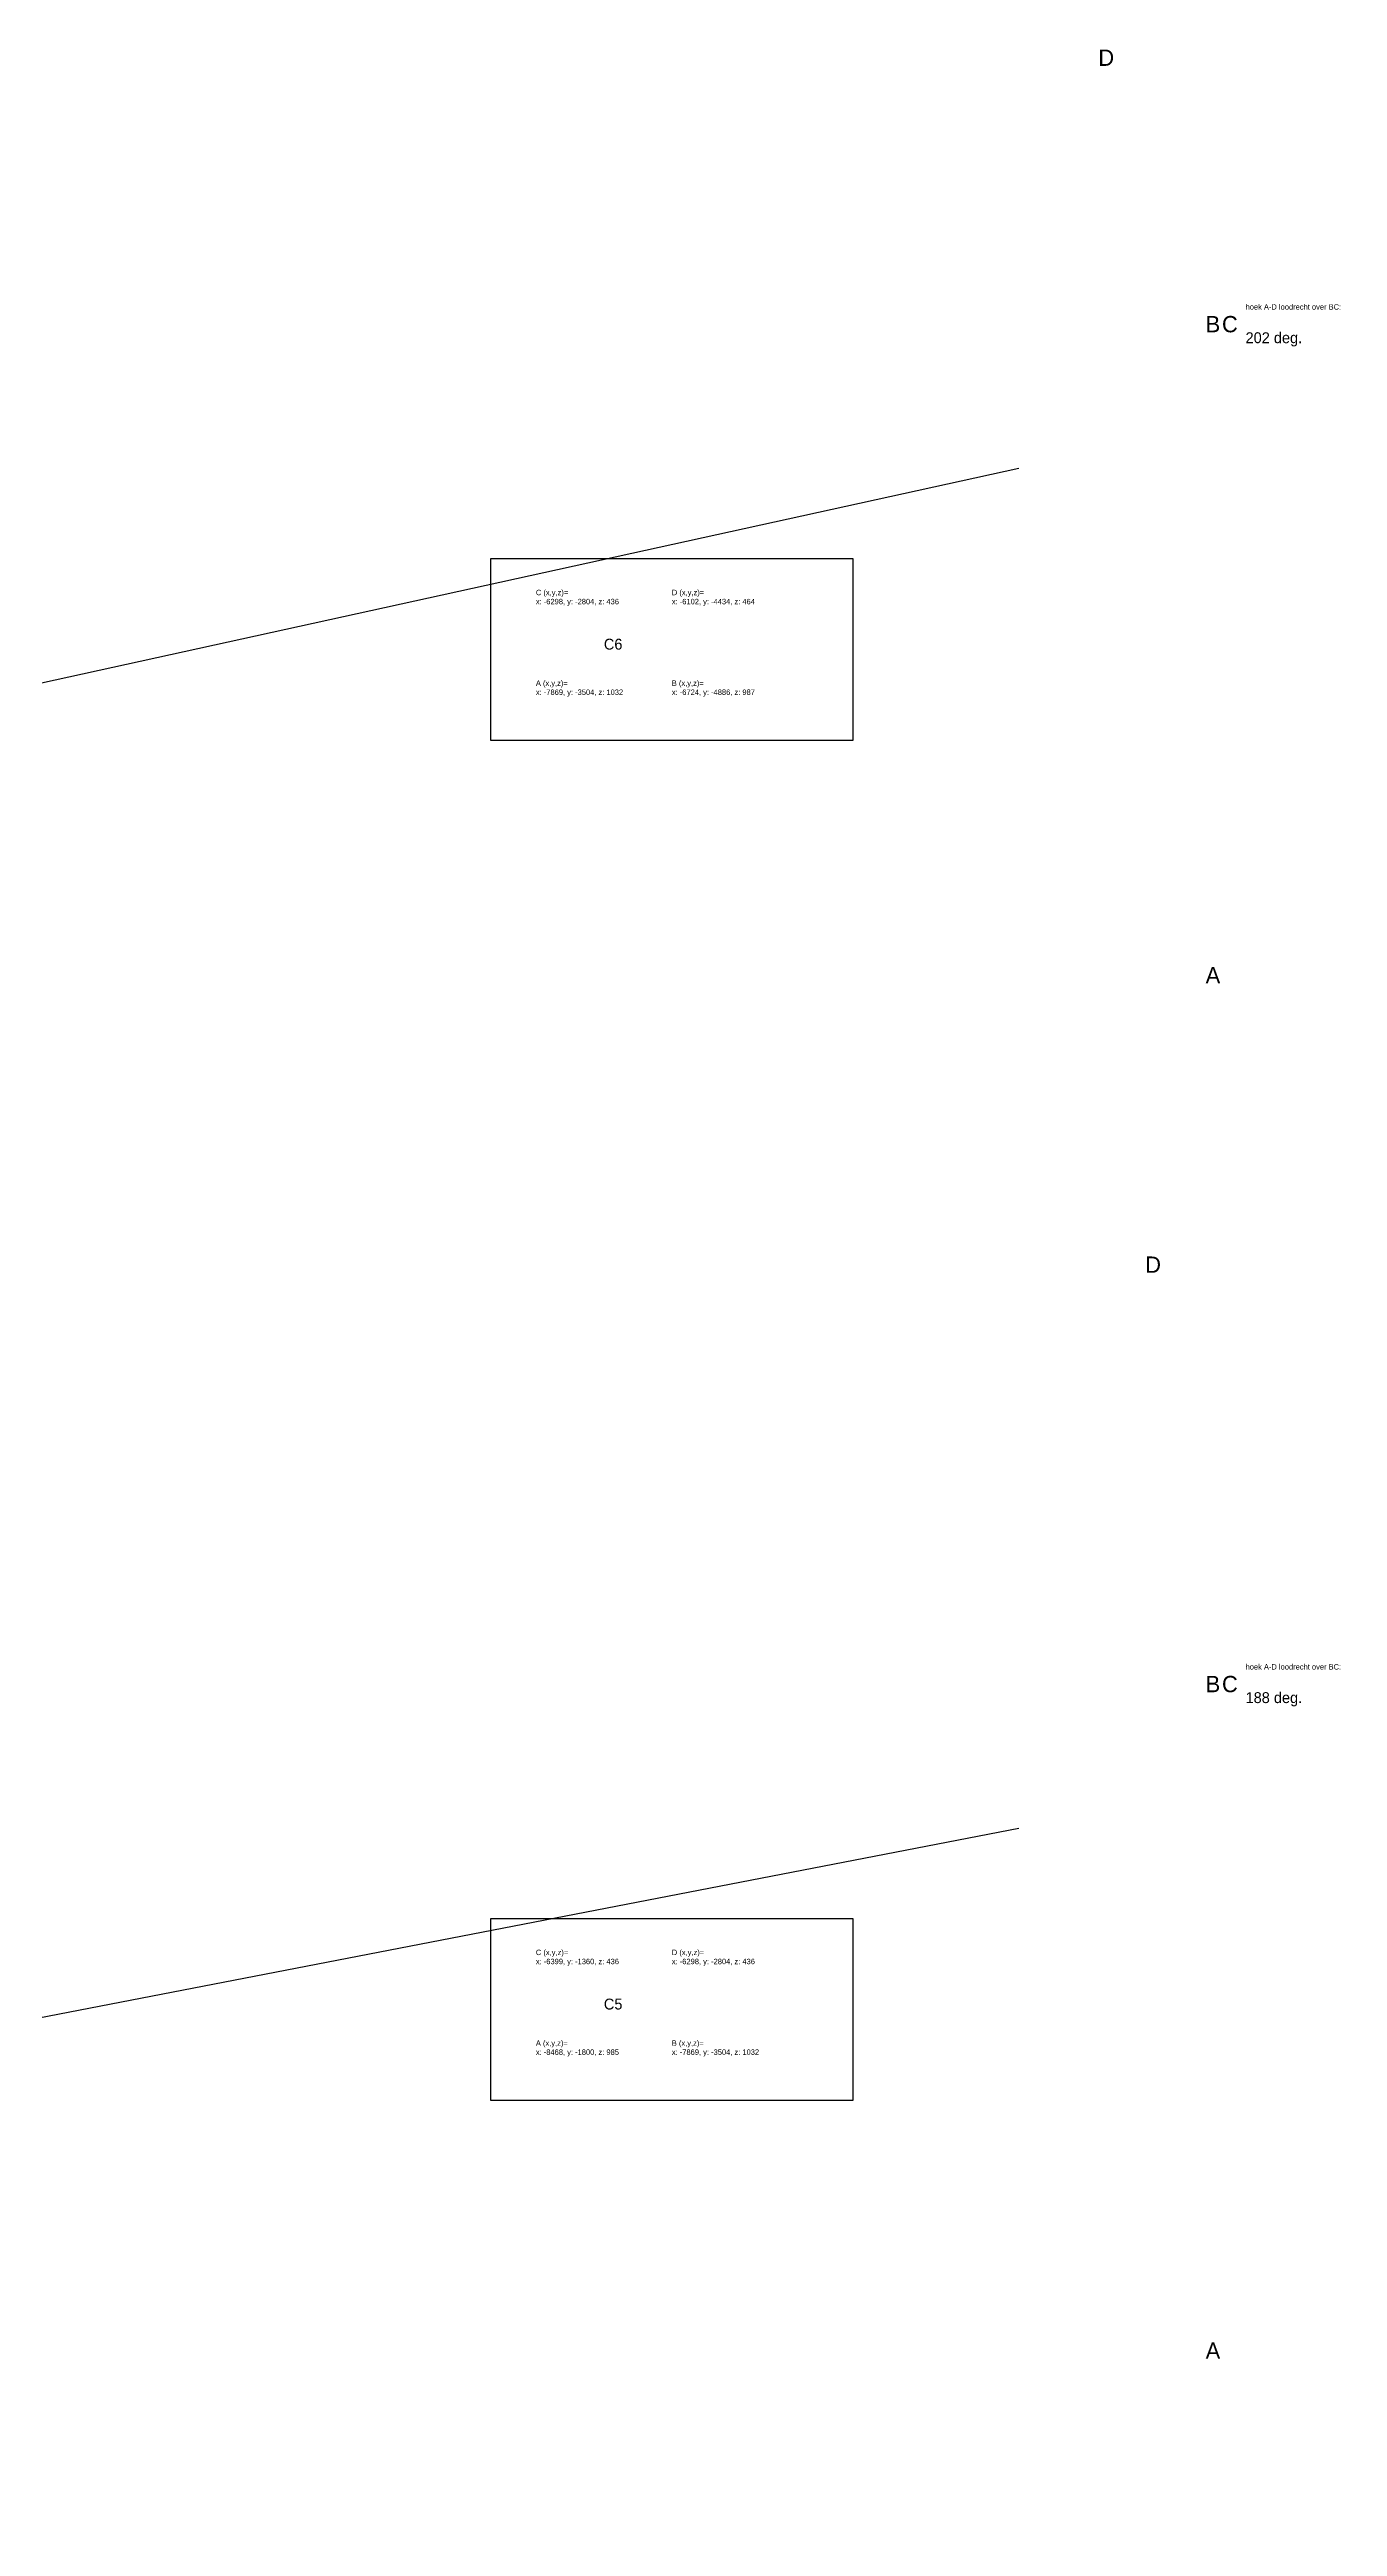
# Model space of a CAD drawing. Extents: x -8646 to 178477, y -34077 to 43180.
# Drawn here: x 172389 to 175230, y 31318 to 36782 of the extents above; entities that cross this region are included whole.
import ezdxf

# ---------------------------------------------------------------- set-up
doc = ezdxf.new("R2010")
doc.units = 0
doc.header["$MEASUREMENT"] = 0
for name, color, linetype in [('08-connection.roosters', 7, 'CONTINUOUS'), ('08-text.roosters', 7, 'CONTINUOUS'), ('81_ROOSTERS_PLINE', 5, 'CONTINUOUS')]:
    doc.layers.add(name, color=color, linetype=linetype)

msp = doc.modelspace()

# ---------------------------------------------------------------- linework, layer by layer
at = {"layer": '08-connection.roosters'}
for p, q in [((-6985.8, -3968.7, 747.9), (174527.4, 35858.1)), ((-7383.4, -2302.4, 710.3), (174527.4, 32858.1))]:
    msp.add_line(p, q, dxfattribs=at)
at = {"layer": '08-text.roosters'}
for points in [[(173361.6, 35258.1), (174161.6, 35258.1), (174161.6, 35658.1), (173361.6, 35658.1)], [(173361.6, 32258.1), (174161.6, 32258.1), (174161.6, 32658.1), (173361.6, 32658.1)]]:
    msp.add_lwpolyline(points, close=True, dxfattribs=at)
at = {"layer": '81_ROOSTERS_PLINE', "extrusion": (-0.927535, -0.373735, -1.11022e-16)}
msp.add_lwpolyline([(31838.7, -1067.9), (31833.9, -1071.7), (31829.2, -1075.4), (31824.4, -1079.2), (31819.6, -1082.9), (31814.9, -1086.6), (31810.1, -1090.4), (31805.3, -1094.1), (31800.6, -1097.8), (31795.8, -1101.6), (31791, -1105.3), (31786.2, -1109), (31781.4, -1112.7), (31776.6, -1116.4), (31771.8, -1120.1), (31767, -1123.8), (31762.2, -1127.5), (31757.4, -1131.2), (31752.6, -1134.9), (31747.8, -1138.6), (31743, -1142.2), (31738.2, -1145.9), (31733.4, -1149.6), (31728.5, -1153.2), (31723.7, -1156.9), (31718.9, -1160.5), (31714, -1164.2), (31709.2, -1167.8), (31704.4, -1171.5), (31699.5, -1175.1), (31694.7, -1178.8), (31689.8, -1182.4), (31685, -1186), (31680.1, -1189.6), (31675.3, -1193.2), (31670.4, -1196.9), (31665.5, -1200.5), (31660.7, -1204.1), (31655.8, -1207.7), (31650.9, -1211.3), (31646, -1214.8), (31641.2, -1218.4), (31636.3, -1222), (31631.4, -1225.6), (31626.5, -1229.2), (31621.6, -1232.7), (31616.7, -1236.3), (31611.8, -1239.9), (31606.9, -1243.4), (31602, -1247), (31597.1, -1250.5), (31592.2, -1254), (31587.2, -1257.6), (31582.3, -1261.1), (31577.4, -1264.7), (31572.5, -1268.2), (31567.6, -1271.7), (31562.6, -1275.2), (31557.7, -1278.7), (31552.7, -1282.2), (31547.8, -1285.7), (31537.9, -1292.7), (31528, -1299.7), (31518.1, -1306.7), (31508.2, -1313.6), (31498.2, -1320.5), (31488.3, -1327.4), (31478.3, -1334.3), (31468.3, -1341.2), (31458.4, -1348.1), (31448.4, -1354.9), (31438.3, -1361.7), (31428.3, -1368.5), (31418.3, -1375.3), (31408.2, -1382.1), (31398.2, -1388.8), (31388.1, -1395.6), (31378, -1402.3), (31367.9, -1409), (31357.8, -1415.7), (31347.7, -1422.3), (31337.6, -1429), (31327.5, -1435.6), (31317.3, -1442.2), (31307.2, -1448.8), (31297, -1455.4), (31286.8, -1462), (31276.6, -1468.5), (31266.4, -1475.1), (31256.2, -1481.6), (31246, -1488.1), (31235.7, -1494.5), (31225.5, -1501), (31215.2, -1507.4), (31204.9, -1513.9), (31838.7, 0), (31838.7, -1067.9)], dxfattribs=at)
at = {"layer": '81_ROOSTERS_PLINE', "extrusion": (0.927535, 0.373735, 4.996e-16)}
msp.add_lwpolyline([(-31204.9, -1513.9), (-31838.7, -2194.8), (-31838.7, -1067.9), (-31833.9, -1071.7), (-31829.2, -1075.4), (-31824.4, -1079.2), (-31819.6, -1082.9), (-31814.9, -1086.6), (-31810.1, -1090.4), (-31805.3, -1094.1), (-31800.6, -1097.8), (-31795.8, -1101.6), (-31791, -1105.3), (-31786.2, -1109), (-31781.4, -1112.7), (-31776.6, -1116.4), (-31771.8, -1120.1), (-31767, -1123.8), (-31762.2, -1127.5), (-31757.4, -1131.2), (-31752.6, -1134.9), (-31747.8, -1138.6), (-31743, -1142.2), (-31738.2, -1145.9), (-31733.4, -1149.6), (-31728.5, -1153.2), (-31723.7, -1156.9), (-31718.9, -1160.5), (-31714, -1164.2), (-31709.2, -1167.8), (-31704.4, -1171.5), (-31699.5, -1175.1), (-31694.7, -1178.8), (-31689.8, -1182.4), (-31685, -1186), (-31680.1, -1189.6), (-31675.3, -1193.2), (-31670.4, -1196.9), (-31665.5, -1200.5), (-31660.7, -1204.1), (-31655.8, -1207.7), (-31650.9, -1211.3), (-31646, -1214.8), (-31641.2, -1218.4), (-31636.3, -1222), (-31631.4, -1225.6), (-31626.5, -1229.2), (-31621.6, -1232.7), (-31616.7, -1236.3), (-31611.8, -1239.9), (-31606.9, -1243.4), (-31602, -1247), (-31597.1, -1250.5), (-31592.2, -1254), (-31587.2, -1257.6), (-31582.3, -1261.1), (-31577.4, -1264.7), (-31572.5, -1268.2), (-31567.6, -1271.7), (-31562.6, -1275.2), (-31557.7, -1278.7), (-31552.7, -1282.2), (-31547.8, -1285.7), (-31537.9, -1292.7), (-31528, -1299.7), (-31518.1, -1306.7), (-31508.2, -1313.6), (-31498.2, -1320.5), (-31488.3, -1327.4), (-31478.3, -1334.3), (-31468.3, -1341.2), (-31458.4, -1348.1), (-31448.4, -1354.9), (-31438.3, -1361.7), (-31428.3, -1368.5), (-31418.3, -1375.3), (-31408.2, -1382.1), (-31398.2, -1388.8), (-31388.1, -1395.6), (-31378, -1402.3), (-31367.9, -1409), (-31357.8, -1415.7), (-31347.7, -1422.3), (-31337.6, -1429), (-31327.5, -1435.6), (-31317.3, -1442.2), (-31307.2, -1448.8), (-31297, -1455.4), (-31286.8, -1462), (-31276.6, -1468.5), (-31266.4, -1475.1), (-31256.2, -1481.6), (-31246, -1488.1), (-31235.7, -1494.5), (-31225.5, -1501), (-31215.2, -1507.4), (-31204.9, -1513.9)], dxfattribs=at)
at = {"layer": '81_ROOSTERS_PLINE', "extrusion": (-1, -5.37954e-16, 1.66533e-16)}
msp.add_lwpolyline([(-36158.1, -1067.9), (-36153.6, -1063.1), (-36149, -1058.3), (-36144.5, -1053.5), (-36140, -1048.7), (-36135.5, -1043.9), (-36131, -1039.1), (-36126.5, -1034.2), (-36122, -1029.4), (-36117.6, -1024.6), (-36113.1, -1019.7), (-36108.6, -1014.9), (-36104.1, -1010.1), (-36099.7, -1005.2), (-36095.2, -1000.4), (-36090.7, -995.5), (-36086.3, -990.7), (-36081.8, -985.8), (-36077.4, -980.9), (-36072.9, -976.1), (-36068.5, -971.2), (-36064.1, -966.3), (-36059.7, -961.4), (-36055.2, -956.5), (-36050.8, -951.6), (-36046.4, -946.7), (-36042, -941.8), (-36037.6, -936.9), (-36033.2, -932), (-36028.8, -927.1), (-36024.4, -922.2), (-36020, -917.3), (-36015.6, -912.4), (-36011.3, -907.4), (-36006.9, -902.5), (-36002.5, -897.6), (-35998.1, -892.6), (-35993.8, -887.7), (-35989.4, -882.7), (-35985.1, -877.8), (-35980.7, -872.8), (-35976.4, -867.9), (-35972.1, -862.9), (-35967.7, -857.9), (-35963.4, -853), (-35959.1, -848), (-35954.8, -843), (-35950.5, -838), (-35946.1, -833), (-35941.8, -828), (-35937.5, -823), (-35933.2, -818), (-35929, -813), (-35924.7, -808), (-35920.4, -803), (-35916.1, -798), (-35911.8, -793), (-35907.6, -787.9), (-35903.3, -782.9), (-35899.1, -777.9), (-35894.8, -772.9), (-35890.6, -767.8), (-35886.3, -762.8), (-35882.1, -757.7), (-35877.8, -752.7), (-35873.6, -747.6), (-35869.4, -742.6), (-35865.2, -737.5), (-35860.9, -732.4), (-35856.7, -727.4), (-35852.5, -722.3), (-35848.3, -717.2), (-35844.1, -712.1), (-35839.9, -707), (-35835.8, -701.9), (-35831.6, -696.8), (-35827.4, -691.7), (-35823.2, -686.6), (-35819, -681.5), (-35814.9, -676.4), (-35810.7, -671.3), (-35806.6, -666.2), (-35802.4, -661.1), (-35798.3, -656), (-35794.1, -650.8), (-35790, -645.7), (-35785.9, -640.6), (-35781.7, -635.4), (-35777.6, -630.3), (-35773.5, -625.1), (-35769.4, -620), (-35765.3, -614.8), (-35761.2, -609.7), (-35757.1, -604.5), (-35753, -599.3), (-35748.9, -594.2), (-35744.8, -589), (-35740.7, -583.8), (-35736.7, -578.6), (-35732.6, -573.4), (-35728.5, -568.2), (-35724.5, -563), (-35720.4, -557.9), (-35716.4, -552.7), (-35712.3, -547.4), (-35708.3, -542.2), (-35704.2, -537), (-35700.2, -531.8), (-35696.2, -526.6), (-35692.2, -521.4), (-35688.2, -516.1), (-35684.1, -510.9), (-35680.1, -505.7), (-35676.1, -500.4), (-35672.1, -495.2), (-35668.1, -490), (-35664.2, -484.7), (-35660.2, -479.5), (-35656.2, -474.2), (-35652.2, -468.9), (-35648.3, -463.7), (-35644.3, -458.4), (-35640.3, -453.1), (-35636.4, -447.9), (-35632.4, -442.6), (-35628.5, -437.3), (-35624.6, -432), (-35620.6, -426.7), (-35616.7, -421.4), (-36158.1, 0), (-36158.1, -1067.9)], dxfattribs=at)
at = {"layer": '81_ROOSTERS_PLINE', "extrusion": (1, 9.38648e-17, 1.11022e-16)}
msp.add_lwpolyline([(35616.7, -421.4), (34721.9, -1117.9), (36158.1, -2194.8), (36158.1, -1067.9), (36153.6, -1063.1), (36149, -1058.3), (36144.5, -1053.5), (36140, -1048.7), (36135.5, -1043.9), (36131, -1039.1), (36126.5, -1034.2), (36122, -1029.4), (36117.6, -1024.6), (36113.1, -1019.7), (36108.6, -1014.9), (36104.1, -1010.1), (36099.7, -1005.2), (36095.2, -1000.4), (36090.7, -995.5), (36086.3, -990.7), (36081.8, -985.8), (36077.4, -980.9), (36072.9, -976.1), (36068.5, -971.2), (36064.1, -966.3), (36059.7, -961.4), (36055.2, -956.5), (36050.8, -951.6), (36046.4, -946.7), (36042, -941.8), (36037.6, -936.9), (36033.2, -932), (36028.8, -927.1), (36024.4, -922.2), (36020, -917.3), (36015.6, -912.4), (36011.3, -907.4), (36006.9, -902.5), (36002.5, -897.6), (35998.1, -892.6), (35993.8, -887.7), (35989.4, -882.7), (35985.1, -877.8), (35980.7, -872.8), (35976.4, -867.9), (35972.1, -862.9), (35967.7, -857.9), (35963.4, -853), (35959.1, -848), (35954.8, -843), (35950.5, -838), (35946.1, -833), (35941.8, -828), (35937.5, -823), (35933.2, -818), (35929, -813), (35924.7, -808), (35920.4, -803), (35916.1, -798), (35911.8, -793), (35907.6, -787.9), (35903.3, -782.9), (35899.1, -777.9), (35894.8, -772.9), (35890.6, -767.8), (35886.3, -762.8), (35882.1, -757.7), (35877.8, -752.7), (35873.6, -747.6), (35869.4, -742.6), (35865.2, -737.5), (35860.9, -732.4), (35856.7, -727.4), (35852.5, -722.3), (35848.3, -717.2), (35844.1, -712.1), (35839.9, -707), (35835.8, -701.9), (35831.6, -696.8), (35827.4, -691.7), (35823.2, -686.6), (35819, -681.5), (35814.9, -676.4), (35810.7, -671.3), (35806.6, -666.2), (35802.4, -661.1), (35798.3, -656), (35794.1, -650.8), (35790, -645.7), (35785.9, -640.6), (35781.7, -635.4), (35777.6, -630.3), (35773.5, -625.1), (35769.4, -620), (35765.3, -614.8), (35761.2, -609.7), (35757.1, -604.5), (35753, -599.3), (35748.9, -594.2), (35744.8, -589), (35740.7, -583.8), (35736.7, -578.6), (35732.6, -573.4), (35728.5, -568.2), (35724.5, -563), (35720.4, -557.9), (35716.4, -552.7), (35712.3, -547.4), (35708.3, -542.2), (35704.2, -537), (35700.2, -531.8), (35696.2, -526.6), (35692.2, -521.4), (35688.2, -516.1), (35684.1, -510.9), (35680.1, -505.7), (35676.1, -500.4), (35672.1, -495.2), (35668.1, -490), (35664.2, -484.7), (35660.2, -479.5), (35656.2, -474.2), (35652.2, -468.9), (35648.3, -463.7), (35644.3, -458.4), (35640.3, -453.1), (35636.4, -447.9), (35632.4, -442.6), (35628.5, -437.3), (35624.6, -432), (35620.6, -426.7), (35616.7, -421.4)], dxfattribs=at)
at = {"layer": '81_ROOSTERS_PLINE', "extrusion": (-0.989768, -0.142688, -1.08594e-15)}
msp.add_lwpolyline([(-7858.8, -1340.3), (-7867.6, -1346.2), (-7876.5, -1352.2), (-7885.3, -1358.1), (-7894.2, -1364), (-7903.1, -1369.9), (-7911.9, -1375.8), (-7920.8, -1381.6), (-7929.7, -1387.5), (-7938.6, -1393.3), (-7947.5, -1399.1), (-7956.5, -1404.9), (-7965.4, -1410.7), (-7974.3, -1416.5), (-7983.3, -1422.3), (-7992.2, -1428.1), (-8001.2, -1433.8), (-8010.2, -1439.5), (-8019.2, -1445.3), (-8028.2, -1451), (-8037.2, -1456.7), (-8046.2, -1462.3), (-8055.2, -1468), (-8064.2, -1473.7), (-8073.2, -1479.3), (-8082.3, -1484.9), (-8091.3, -1490.5), (-8100.4, -1496.1), (-8109.5, -1501.7), (-8118.5, -1507.3), (-8127.6, -1512.8), (-8136.7, -1518.4), (-8145.8, -1523.9), (-8154.9, -1529.4), (-8164, -1535), (-8173.1, -1540.4), (-8182.3, -1545.9), (-8191.4, -1551.4), (-8200.6, -1556.8), (-8209.7, -1562.3), (-8218.9, -1567.7), (-8228.1, -1573.1), (-8237.2, -1578.5), (-8246.4, -1583.9), (-8255.6, -1589.3), (-8264.8, -1594.6), (-8274, -1600), (-8283.3, -1605.3), (-8292.5, -1610.6), (-8301.7, -1615.9), (-8311, -1621.2), (-8320.2, -1626.5), (-8329.5, -1631.7), (-8338.7, -1637), (-8348, -1642.2), (-8357.3, -1647.4), (-8366.6, -1652.6), (-8375.9, -1657.8), (-8385.2, -1663), (-8394.5, -1668.2), (-8403.8, -1673.3), (-8413.1, -1678.5), (-8422.5, -1683.6), (-8431.8, -1688.7), (-8441.2, -1693.8), (-8793.5, -1105.1), (-7858.8, 0), (-7858.8, -1340.3)], dxfattribs=at)
at = {"layer": '81_ROOSTERS_PLINE', "extrusion": (0.989768, 0.142688, 1.60288e-15)}
msp.add_lwpolyline([(8441.2, -1693.8), (7858.8, -2666.7), (7858.8, -1340.3), (7867.6, -1346.2), (7876.5, -1352.2), (7885.3, -1358.1), (7894.2, -1364), (7903.1, -1369.9), (7911.9, -1375.8), (7920.8, -1381.6), (7929.7, -1387.5), (7938.6, -1393.3), (7947.5, -1399.1), (7956.5, -1404.9), (7965.4, -1410.7), (7974.3, -1416.5), (7983.3, -1422.3), (7992.2, -1428.1), (8001.2, -1433.8), (8010.2, -1439.5), (8019.2, -1445.3), (8028.2, -1451), (8037.2, -1456.7), (8046.2, -1462.3), (8055.2, -1468), (8064.2, -1473.7), (8073.2, -1479.3), (8082.3, -1484.9), (8091.3, -1490.5), (8100.4, -1496.1), (8109.5, -1501.7), (8118.5, -1507.3), (8127.6, -1512.8), (8136.7, -1518.4), (8145.8, -1523.9), (8154.9, -1529.4), (8164, -1535), (8173.1, -1540.4), (8182.3, -1545.9), (8191.4, -1551.4), (8200.6, -1556.8), (8209.7, -1562.3), (8218.9, -1567.7), (8228.1, -1573.1), (8237.2, -1578.5), (8246.4, -1583.9), (8255.6, -1589.3), (8264.8, -1594.6), (8274, -1600), (8283.3, -1605.3), (8292.5, -1610.6), (8301.7, -1615.9), (8311, -1621.2), (8320.2, -1626.5), (8329.5, -1631.7), (8338.7, -1637), (8348, -1642.2), (8357.3, -1647.4), (8366.6, -1652.6), (8375.9, -1657.8), (8385.2, -1663), (8394.5, -1668.2), (8403.8, -1673.3), (8413.1, -1678.5), (8422.5, -1683.6), (8431.8, -1688.7), (8441.2, -1693.8)], dxfattribs=at)
at = {"layer": '81_ROOSTERS_PLINE', "extrusion": (1, -4.89002e-16, 1.1241e-15)}
msp.add_lwpolyline([(33158.1, -1340.3), (33152.4, -1336.1), (33146.7, -1332), (33141, -1327.8), (33135.3, -1323.6), (33129.6, -1319.5), (33123.9, -1315.3), (33118.3, -1311.1), (33112.6, -1306.9), (33106.9, -1302.7), (33101.2, -1298.5), (33095.6, -1294.3), (33089.9, -1290.1), (33084.3, -1285.8), (33078.6, -1281.6), (33073, -1277.4), (33067.3, -1273.1), (33061.7, -1268.9), (33056.1, -1264.7), (33050.4, -1260.4), (33044.8, -1256.1), (33039.2, -1251.9), (33033.6, -1247.6), (33028, -1243.3), (33022.3, -1239), (33016.7, -1234.8), (33011.1, -1230.5), (33005.5, -1226.2), (33000, -1221.9), (32994.4, -1217.6), (32988.8, -1213.2), (32983.2, -1208.9), (32977.6, -1204.6), (32972.1, -1200.3), (32966.5, -1195.9), (32960.9, -1191.6), (32955.4, -1187.3), (32949.8, -1182.9), (32944.3, -1178.5), (32938.7, -1174.2), (32933.2, -1169.8), (32927.6, -1165.4), (32922.1, -1161.1), (32916.6, -1156.7), (32911.1, -1152.3), (32905.5, -1147.9), (32900, -1143.5), (32894.5, -1139.1), (32889, -1134.7), (32883.5, -1130.3), (32878, -1125.8), (32872.5, -1121.4), (32867, -1117), (32861.5, -1112.6), (32856, -1108.1), (32850.6, -1103.7), (32845.1, -1099.2), (32839.6, -1094.8), (32834.1, -1090.3), (32828.7, -1085.8), (32823.2, -1081.4), (32817.8, -1076.9), (32812.3, -1072.4), (32806.9, -1067.9), (32801.4, -1063.4), (32796, -1058.9), (32790.6, -1054.4), (32785.2, -1049.9), (32779.7, -1045.4), (32774.3, -1040.9), (32768.9, -1036.3), (32763.5, -1031.8), (32758.1, -1027.3), (32752.7, -1022.7), (32747.3, -1018.2), (32741.9, -1013.6), (32736.5, -1009.1), (32731.1, -1004.5), (32725.8, -999.9), (32720.4, -995.4), (32715, -990.8), (32709.7, -986.2), (32704.3, -981.6), (32698.9, -977), (32693.6, -972.4), (32688.2, -967.8), (32682.9, -963.2), (32677.6, -958.6), (32672.2, -954), (32666.9, -949.4), (32661.6, -944.7), (32656.3, -940.1), (32650.9, -935.4), (32645.6, -930.8), (32640.3, -926.2), (32635, -921.5), (32629.7, -916.8), (32624.4, -912.2), (32619.1, -907.5), (32613.8, -902.8), (32608.6, -898.1), (32603.3, -893.5), (32598, -888.8), (32592.8, -884.1), (32587.5, -879.4), (32582.2, -874.7), (32577, -870), (32571.7, -865.2), (32566.5, -860.5), (32561.3, -855.8), (32556, -851.1), (32550.8, -846.3), (32545.6, -841.6), (32540.3, -836.8), (32535.1, -832.1), (32529.9, -827.3), (32524.7, -822.6), (32519.5, -817.8), (32514.3, -813), (32509.1, -808.3), (32503.9, -803.5), (32498.7, -798.7), (32493.6, -793.9), (32488.4, -789.1), (32483.2, -784.3), (32478.1, -779.5), (32472.9, -774.7), (32467.7, -769.9), (32462.6, -765), (33158.1, 0), (33158.1, -1340.3)], dxfattribs=at)
at = {"layer": '81_ROOSTERS_PLINE', "extrusion": (-1, 7.38802e-16, -1.41553e-15)}
msp.add_lwpolyline([(-32462.6, -765), (-31687.7, -1617.4), (-33158.1, -2666.7), (-33158.1, -1340.3), (-33152.4, -1336.1), (-33146.7, -1332), (-33141, -1327.8), (-33135.3, -1323.6), (-33129.6, -1319.5), (-33123.9, -1315.3), (-33118.3, -1311.1), (-33112.6, -1306.9), (-33106.9, -1302.7), (-33101.2, -1298.5), (-33095.6, -1294.3), (-33089.9, -1290.1), (-33084.3, -1285.8), (-33078.6, -1281.6), (-33073, -1277.4), (-33067.3, -1273.1), (-33061.7, -1268.9), (-33056.1, -1264.7), (-33050.4, -1260.4), (-33044.8, -1256.1), (-33039.2, -1251.9), (-33033.6, -1247.6), (-33028, -1243.3), (-33022.3, -1239), (-33016.7, -1234.8), (-33011.1, -1230.5), (-33005.5, -1226.2), (-33000, -1221.9), (-32994.4, -1217.6), (-32988.8, -1213.2), (-32983.2, -1208.9), (-32977.6, -1204.6), (-32972.1, -1200.3), (-32966.5, -1195.9), (-32960.9, -1191.6), (-32955.4, -1187.3), (-32949.8, -1182.9), (-32944.3, -1178.5), (-32938.7, -1174.2), (-32933.2, -1169.8), (-32927.6, -1165.4), (-32922.1, -1161.1), (-32916.6, -1156.7), (-32911.1, -1152.3), (-32905.5, -1147.9), (-32900, -1143.5), (-32894.5, -1139.1), (-32889, -1134.7), (-32883.5, -1130.3), (-32878, -1125.8), (-32872.5, -1121.4), (-32867, -1117), (-32861.5, -1112.6), (-32856, -1108.1), (-32850.6, -1103.7), (-32845.1, -1099.2), (-32839.6, -1094.8), (-32834.1, -1090.3), (-32828.7, -1085.8), (-32823.2, -1081.4), (-32817.8, -1076.9), (-32812.3, -1072.4), (-32806.9, -1067.9), (-32801.4, -1063.4), (-32796, -1058.9), (-32790.6, -1054.4), (-32785.2, -1049.9), (-32779.7, -1045.4), (-32774.3, -1040.9), (-32768.9, -1036.3), (-32763.5, -1031.8), (-32758.1, -1027.3), (-32752.7, -1022.7), (-32747.3, -1018.2), (-32741.9, -1013.6), (-32736.5, -1009.1), (-32731.1, -1004.5), (-32725.8, -999.9), (-32720.4, -995.4), (-32715, -990.8), (-32709.7, -986.2), (-32704.3, -981.6), (-32698.9, -977), (-32693.6, -972.4), (-32688.2, -967.8), (-32682.9, -963.2), (-32677.6, -958.6), (-32672.2, -954), (-32666.9, -949.4), (-32661.6, -944.7), (-32656.3, -940.1), (-32650.9, -935.4), (-32645.6, -930.8), (-32640.3, -926.2), (-32635, -921.5), (-32629.7, -916.8), (-32624.4, -912.2), (-32619.1, -907.5), (-32613.8, -902.8), (-32608.6, -898.1), (-32603.3, -893.5), (-32598, -888.8), (-32592.8, -884.1), (-32587.5, -879.4), (-32582.2, -874.7), (-32577, -870), (-32571.7, -865.2), (-32566.5, -860.5), (-32561.3, -855.8), (-32556, -851.1), (-32550.8, -846.3), (-32545.6, -841.6), (-32540.3, -836.8), (-32535.1, -832.1), (-32529.9, -827.3), (-32524.7, -822.6), (-32519.5, -817.8), (-32514.3, -813), (-32509.1, -808.3), (-32503.9, -803.5), (-32498.7, -798.7), (-32493.6, -793.9), (-32488.4, -789.1), (-32483.2, -784.3), (-32478.1, -779.5), (-32472.9, -774.7), (-32467.7, -769.9), (-32462.6, -765)], dxfattribs=at)

# ---------------------------------------------------------------- texts
at = {"layer": '08-text.roosters'}
for s, height, p in [('D', 36, (174702.6, 36745.9, -1513.9)), ('B', 36, (174939.4, 36158.1)), ('C', 36, (174975.4, 36158.1)), ('hoek A-D loodrecht over BC: ', 12, (175027.4, 36208.1)), ('202 deg.', 24, (175027.4, 36134.1)), ('C (x,y,z)=', 12, (173461.6, 35578.1)), ('D (x,y,z)=', 12, (173761.6, 35578.1)), ('x: -6298, y: -2804, z: 436', 12, (173461.6, 35558.1)), ('x: -6102, y: -4434, z: 464', 12, (173761.6, 35558.1)), ('C6', 24, (173611.6, 35458.1)), ('A (x,y,z)=', 12, (173461.6, 35378.1)), ('x: -7869, y: -3504, z: 1032', 12, (173461.6, 35358.1)), ('x: -6724, y: -4886, z: 987', 12, (173761.6, 35358.1)), ('B (x,y,z)=', 12, (173761.6, 35378.1)), ('A', 36, (174939.4, 34721.9, -1117.9)), ('D', 36, (174806, 34083.3, -1105.1)), ('B', 36, (174939.4, 33158.1)), ('C', 36, (174975.4, 33158.1)), ('hoek A-D loodrecht over BC: ', 12, (175027.4, 33208.1)), ('188 deg.', 24, (175027.4, 33134.1)), ('x: -6399, y: -1360, z: 436', 12, (173461.6, 32558.1)), ('C (x,y,z)=', 12, (173461.6, 32578.1)), ('x: -6298, y: -2804, z: 436', 12, (173761.6, 32558.1)), ('D (x,y,z)=', 12, (173761.6, 32578.1)), ('C5', 24, (173611.6, 32458.1)), ('A (x,y,z)=', 12, (173461.6, 32378.1)), ('x: -8468, y: -1800, z: 985', 12, (173461.6, 32358.1)), ('x: -7869, y: -3504, z: 1032', 12, (173761.6, 32358.1)), ('B (x,y,z)=', 12, (173761.6, 32378.1)), ('A', 36, (174939.4, 31687.7, -1617.4))]:
    msp.add_text(s, height=height, dxfattribs=at).set_placement(p)

doc.saveas('drawing.dxf')
